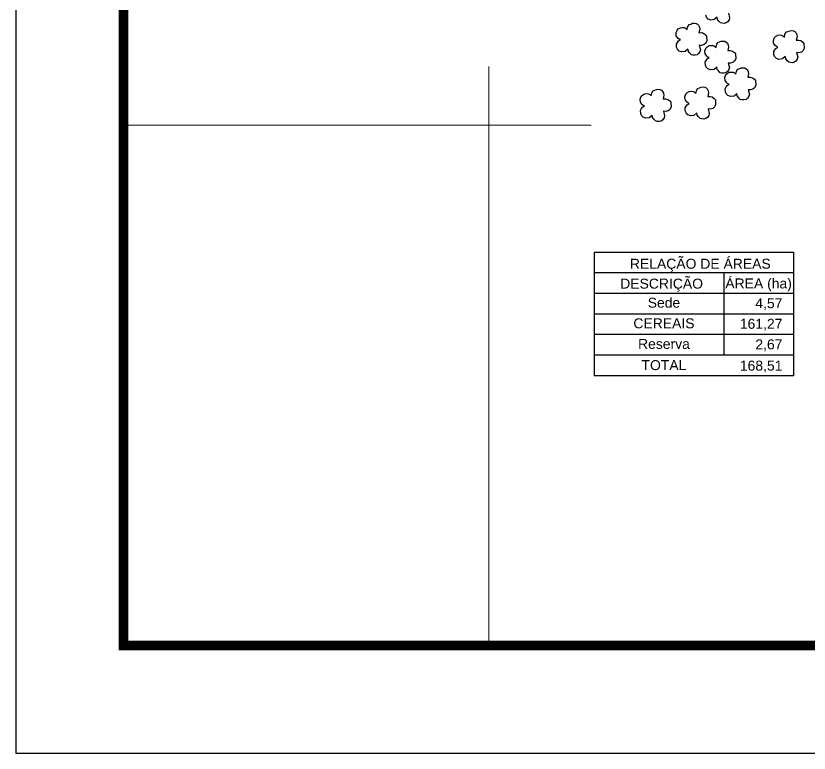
# Model space of a CAD drawing. Header units: inches. Extents: x 729142 to 736360, y 7830028 to 7835131.
# Drawn here: x 729142 to 730933, y 7830028 to 7831692 of the extents above; entities that cross this region are included whole.
import ezdxf
from ezdxf.enums import TextEntityAlignment as Align

# ---------------------------------------------------------------- set-up
doc = ezdxf.new("R2010")
doc.units = ezdxf.units.IN
doc.header["$MEASUREMENT"] = 0
doc.linetypes.add('CONTINUO', pattern=[0])
doc.linetypes.add('LIN0', pattern=[0])
doc.layers.add('GRID', color=4, linetype='Continuous', lineweight=13)
for name, color, linetype in [('MARGEM', 7, 'CONTINUO'), ('MATO', 7, 'Continuous'), ('QUADRO', 7, 'Continuous')]:
    doc.layers.add(name, color=color, linetype=linetype)
doc.styles.add('ARIAL', font='arial.ttf', dxfattribs={"height": 10})

msp = doc.modelspace()

# ---------------------------------------------------------------- linework, layer by layer
at = {"layer": 'GRID', "color": 134}
for points in [[(730210, 7830270.7), (730210, 7831577.3)], [(729385.4, 7831445), (730440.6, 7831445)]]:
    msp.add_lwpolyline(points, dxfattribs=at)
at = {"layer": 'MARGEM', "color": 174, "linetype": 'LIN0', "flags": 128}
msp.add_lwpolyline([(736359.5, 7835130.7), (729142.4, 7835130.7), (729142.4, 7830027.7), (736359.5, 7830027.7)], close=True, dxfattribs=at)
at = {"layer": 'MARGEM', "color": 174, "linetype": 'LIN0', "const_width": 22.1, "flags": 128}
msp.add_lwpolyline([(736116.5, 7834887.7), (729385.4, 7834887.7), (729385.4, 7830270.7), (736116.5, 7830270.7)], close=True, dxfattribs=at)
at = {"layer": 'MATO', "color": 94, "linetype": 'CONTINUO'}
for points in [[(730725.1, 7831688.5, -560.1), (730718.8, 7831683.2, -560.1), (730710.8, 7831682.3, -560.1), (730705.1, 7831684.5, -560.1), (730701.1, 7831688.5, -560.1), (730699.4, 7831693, -560.1)], [(730750.7, 7831697.8, -560.1), (730753.4, 7831687.3, -560.1), (730752.2, 7831682.9, -560.1), (730749.2, 7831678.6, -560.1), (730745.8, 7831675.9, -560.1), (730741.1, 7831674.8, -560.1), (730736.4, 7831675.1, -560.1), (730732.9, 7831676.1, -560.1), (730728.9, 7831680, -560.1), (730726.1, 7831683.6, -560.1), (730725.3, 7831689, -560.1)], [(730659.3, 7831616.4, -560.1), (730653, 7831611.1, -560.1), (730645, 7831610.2, -560.1), (730639.3, 7831612.4, -560.1), (730635.3, 7831616.4, -560.1), (730633.6, 7831620.9, -560.1), (730633.2, 7831627.6, -560.1), (730635.3, 7831631.8, -560.1), (730637.6, 7831635, -560.1), (730642.2, 7831638.1, -560.1), (730639.3, 7831639, -560.1), (730636.4, 7831641.4, -560.1), (730633, 7831646.7, -560.1), (730632.4, 7831653.1, -560.1), (730634.9, 7831659.7, -560.1), (730637.4, 7831662.1, -560.1), (730642.1, 7831665, -560.1), (730647, 7831665.6, -560.1), (730651, 7831665.1, -560.1), (730654.1, 7831663.6, -560.1), (730657.5, 7831660.6, -560.1), (730658.5, 7831666.4, -560.1), (730659.4, 7831668.7, -560.1), (730661.9, 7831671.9, -560.1), (730665.7, 7831673.3, -560.1), (730669.4, 7831675, -560.1), (730673.6, 7831675.4, -560.1), (730677.5, 7831674.8, -560.1), (730680.7, 7831673.1, -560.1), (730683.1, 7831670.5, -560.1), (730685.2, 7831666.4, -560.1), (730686, 7831661.9, -560.1), (730684.1, 7831653.7, -560.1), (730689.8, 7831653.8, -560.1), (730694.5, 7831652.7, -560.1), (730699, 7831649.2, -560.1), (730701.4, 7831646.3, -560.1), (730702.1, 7831635.1, -560.1), (730699.4, 7831630.1, -560.1), (730695.7, 7831626.8, -560.1), (730690, 7831625.2, -560.1), (730684.9, 7831625.7, -560.1), (730687.6, 7831615.2, -560.1), (730686.4, 7831610.7, -560.1), (730683.4, 7831606.5, -560.1), (730680, 7831603.8, -560.1), (730675.3, 7831602.7, -560.1), (730670.6, 7831603, -560.1), (730667.1, 7831604, -560.1), (730663, 7831607.9, -560.1), (730660.3, 7831611.5, -560.1), (730659.5, 7831616.9, -560.1)], [(730878.9, 7831599.7, -560.1), (730872.6, 7831594.5, -560.1), (730864.7, 7831593.5, -560.1), (730859, 7831595.7, -560.1), (730854.9, 7831599.7, -560.1), (730853.3, 7831604.3, -560.1), (730852.8, 7831611, -560.1), (730855, 7831615.2, -560.1), (730857.3, 7831618.3, -560.1), (730861.9, 7831621.4, -560.1), (730859, 7831622.4, -560.1), (730856.1, 7831624.8, -560.1), (730852.7, 7831630.1, -560.1), (730852.1, 7831636.5, -560.1), (730854.5, 7831643.1, -560.1), (730857.1, 7831645.5, -560.1), (730861.8, 7831648.3, -560.1), (730866.7, 7831649, -560.1), (730870.6, 7831648.4, -560.1), (730873.7, 7831647, -560.1), (730877.2, 7831643.9, -560.1), (730878.2, 7831649.8, -560.1), (730879, 7831652.1, -560.1), (730881.6, 7831655.3, -560.1), (730885.4, 7831656.7, -560.1), (730889.1, 7831658.3, -560.1), (730893.3, 7831658.7, -560.1), (730897.2, 7831658.2, -560.1), (730900.4, 7831656.5, -560.1), (730902.8, 7831653.9, -560.1), (730904.8, 7831649.8, -560.1), (730905.7, 7831645.2, -560.1), (730903.8, 7831637.1, -560.1), (730909.5, 7831637.2, -560.1), (730914.2, 7831636, -560.1), (730918.6, 7831632.5, -560.1), (730921.1, 7831629.7, -560.1), (730921.8, 7831618.5, -560.1), (730919, 7831613.5, -560.1), (730915.4, 7831610.1, -560.1), (730909.6, 7831608.6, -560.1), (730904.6, 7831609, -560.1), (730907.3, 7831598.6, -560.1), (730906, 7831594.1, -560.1), (730903, 7831589.8, -560.1), (730899.7, 7831587.2, -560.1), (730895, 7831586, -560.1), (730890.3, 7831586.3, -560.1), (730886.7, 7831587.3, -560.1), (730882.7, 7831591.3, -560.1), (730880, 7831594.9, -560.1), (730879.1, 7831600.3, -560.1)], [(730724.4, 7831575.9, -560.1), (730718.1, 7831570.6, -560.1), (730710.1, 7831569.7, -560.1), (730704.4, 7831571.9, -560.1), (730700.4, 7831575.9, -560.1), (730698.7, 7831580.4, -560.1), (730698.3, 7831587.1, -560.1), (730700.4, 7831591.3, -560.1), (730702.7, 7831594.5, -560.1), (730707.3, 7831597.6, -560.1), (730704.4, 7831598.5, -560.1), (730701.5, 7831600.9, -560.1), (730698.1, 7831606.2, -560.1), (730697.5, 7831612.6, -560.1), (730700, 7831619.2, -560.1), (730702.5, 7831621.6, -560.1), (730707.2, 7831624.5, -560.1), (730712.1, 7831625.1, -560.1), (730716.1, 7831624.6, -560.1), (730719.2, 7831623.1, -560.1), (730722.6, 7831620.1, -560.1), (730723.6, 7831625.9, -560.1), (730724.5, 7831628.2, -560.1), (730727, 7831631.5, -560.1), (730730.8, 7831632.8, -560.1), (730734.5, 7831634.5, -560.1), (730738.7, 7831634.9, -560.1), (730742.6, 7831634.3, -560.1), (730745.8, 7831632.6, -560.1), (730748.2, 7831630.1, -560.1), (730750.3, 7831625.9, -560.1), (730751.1, 7831621.4, -560.1), (730749.2, 7831613.2, -560.1), (730754.9, 7831613.3, -560.1), (730759.6, 7831612.2, -560.1), (730764.1, 7831608.7, -560.1), (730766.5, 7831605.8, -560.1), (730767.2, 7831594.6, -560.1), (730764.5, 7831589.6, -560.1), (730760.8, 7831586.3, -560.1), (730755.1, 7831584.7, -560.1), (730750, 7831585.2, -560.1), (730752.7, 7831574.7, -560.1), (730751.5, 7831570.3, -560.1), (730748.5, 7831566, -560.1), (730745.1, 7831563.3, -560.1), (730740.4, 7831562.2, -560.1), (730735.7, 7831562.5, -560.1), (730732.2, 7831563.5, -560.1), (730728.1, 7831567.4, -560.1), (730725.4, 7831571, -560.1), (730724.6, 7831576.4, -560.1)], [(730769.5, 7831515.7, -560.1), (730763.2, 7831510.5, -560.1), (730755.2, 7831509.5, -560.1), (730749.5, 7831511.8, -560.1), (730745.5, 7831515.7, -560.1), (730743.8, 7831520.3, -560.1), (730743.4, 7831527, -560.1), (730745.6, 7831531.2, -560.1), (730747.9, 7831534.3, -560.1), (730752.5, 7831537.5, -560.1), (730749.5, 7831538.4, -560.1), (730746.7, 7831540.8, -560.1), (730743.3, 7831546.1, -560.1), (730742.6, 7831552.5, -560.1), (730745.1, 7831559.1, -560.1), (730747.7, 7831561.5, -560.1), (730752.4, 7831564.3, -560.1), (730757.3, 7831565, -560.1), (730761.2, 7831564.4, -560.1), (730764.3, 7831563, -560.1), (730767.7, 7831560, -560.1), (730768.7, 7831565.8, -560.1), (730769.6, 7831568.1, -560.1), (730772.2, 7831571.3, -560.1), (730776, 7831572.7, -560.1), (730779.7, 7831574.3, -560.1), (730783.8, 7831574.7, -560.1), (730787.8, 7831574.2, -560.1), (730791, 7831572.5, -560.1), (730793.3, 7831569.9, -560.1), (730795.4, 7831565.8, -560.1), (730796.2, 7831561.2, -560.1), (730794.3, 7831553.1, -560.1), (730800, 7831553.2, -560.1), (730804.8, 7831552, -560.1), (730809.2, 7831548.5, -560.1), (730811.7, 7831545.7, -560.1), (730812.3, 7831534.5, -560.1), (730809.6, 7831529.5, -560.1), (730805.9, 7831526.1, -560.1), (730800.2, 7831524.6, -560.1), (730795.2, 7831525, -560.1), (730797.8, 7831514.6, -560.1), (730796.6, 7831510.1, -560.1), (730793.6, 7831505.9, -560.1), (730790.3, 7831503.2, -560.1), (730785.5, 7831502, -560.1), (730780.8, 7831502.3, -560.1), (730777.3, 7831503.3, -560.1), (730773.3, 7831507.3, -560.1), (730770.5, 7831510.9, -560.1), (730769.7, 7831516.3, -560.1)], [(730679, 7831472.5, -560.1), (730672.7, 7831467.2, -560.1), (730664.7, 7831466.3, -560.1), (730659, 7831468.5, -560.1), (730655, 7831472.5, -560.1), (730653.3, 7831477, -560.1), (730652.9, 7831483.8, -560.1), (730655, 7831488, -560.1), (730657.3, 7831491.1, -560.1), (730661.9, 7831494.2, -560.1), (730659, 7831495.2, -560.1), (730656.1, 7831497.5, -560.1), (730652.7, 7831502.9, -560.1), (730652.1, 7831509.3, -560.1), (730654.6, 7831515.9, -560.1), (730657.1, 7831518.3, -560.1), (730661.8, 7831521.1, -560.1), (730666.7, 7831521.8, -560.1), (730670.7, 7831521.2, -560.1), (730673.8, 7831519.8, -560.1), (730677.2, 7831516.7, -560.1), (730678.2, 7831522.5, -560.1), (730679.1, 7831524.9, -560.1), (730681.6, 7831528.1, -560.1), (730685.4, 7831529.5, -560.1), (730689.1, 7831531.1, -560.1), (730693.3, 7831531.5, -560.1), (730697.2, 7831531, -560.1), (730700.4, 7831529.3, -560.1), (730702.8, 7831526.7, -560.1), (730704.9, 7831522.6, -560.1), (730705.7, 7831518, -560.1), (730703.8, 7831509.9, -560.1), (730709.5, 7831510, -560.1), (730714.2, 7831508.8, -560.1), (730718.7, 7831505.3, -560.1), (730721.1, 7831502.5, -560.1), (730721.8, 7831491.3, -560.1), (730719.1, 7831486.3, -560.1), (730715.4, 7831482.9, -560.1), (730709.7, 7831481.4, -560.1), (730704.6, 7831481.8, -560.1), (730707.3, 7831471.4, -560.1), (730706.1, 7831466.9, -560.1), (730703.1, 7831462.6, -560.1), (730699.7, 7831460, -560.1), (730695, 7831458.8, -560.1), (730690.3, 7831459.1, -560.1), (730686.8, 7831460.1, -560.1), (730682.7, 7831464.1, -560.1), (730680, 7831467.6, -560.1), (730679.1, 7831473.1, -560.1)], [(730578.2, 7831467, -560.1), (730572, 7831461.7, -560.1), (730564, 7831460.8, -560.1), (730558.3, 7831463, -560.1), (730554.3, 7831467, -560.1), (730552.6, 7831471.5, -560.1), (730552.1, 7831478.2, -560.1), (730554.3, 7831482.4, -560.1), (730556.6, 7831485.6, -560.1), (730561.2, 7831488.7, -560.1), (730558.3, 7831489.6, -560.1), (730555.4, 7831492, -560.1), (730552, 7831497.3, -560.1), (730551.4, 7831503.7, -560.1), (730553.8, 7831510.3, -560.1), (730556.4, 7831512.7, -560.1), (730561.1, 7831515.6, -560.1), (730566, 7831516.2, -560.1), (730570, 7831515.7, -560.1), (730573.1, 7831514.2, -560.1), (730576.5, 7831511.2, -560.1), (730577.5, 7831517, -560.1), (730578.4, 7831519.3, -560.1), (730580.9, 7831522.6, -560.1), (730584.7, 7831523.9, -560.1), (730588.4, 7831525.6, -560.1), (730592.6, 7831526, -560.1), (730596.5, 7831525.4, -560.1), (730599.7, 7831523.7, -560.1), (730602.1, 7831521.1, -560.1), (730604.2, 7831517, -560.1), (730605, 7831512.5, -560.1), (730603.1, 7831504.3, -560.1), (730608.8, 7831504.4, -560.1), (730613.5, 7831503.3, -560.1), (730618, 7831499.8, -560.1), (730620.4, 7831496.9, -560.1), (730621.1, 7831485.7, -560.1), (730618.3, 7831480.7, -560.1), (730614.7, 7831477.4, -560.1), (730609, 7831475.8, -560.1), (730603.9, 7831476.3, -560.1), (730606.6, 7831465.8, -560.1), (730605.4, 7831461.3, -560.1), (730602.3, 7831457.1, -560.1), (730599, 7831454.4, -560.1), (730594.3, 7831453.3, -560.1), (730589.6, 7831453.6, -560.1), (730586.1, 7831454.6, -560.1), (730582, 7831458.5, -560.1), (730579.3, 7831462.1, -560.1), (730578.4, 7831467.5, -560.1)]]:
    msp.add_polyline3d(points, dxfattribs=at)
at = {"layer": 'QUADRO'}
for p, q in [((730447.6, 7831158.2), (730897.2, 7831158.2)), ((730447.6, 7831158.2), (730447.6, 7831018.8)), ((730897.2, 7831158.2), (730897.2, 7831018.8)), ((730897.2, 7831111.7), (730447.6, 7831111.7)), ((730739.9, 7831111.7), (730739.9, 7831018.8)), ((730897.2, 7831065.3), (730447.6, 7831065.3)), ((730447.6, 7831018.8), (730447.6, 7830925.8)), ((730897.2, 7831018.8), (730447.6, 7831018.8)), ((730897.2, 7831018.8), (730447.6, 7831018.8)), ((730739.9, 7831018.8), (730739.9, 7830925.8)), ((730897.2, 7831018.8), (730897.2, 7830925.8)), ((730897.2, 7830972.3), (730447.6, 7830972.3)), ((730447.6, 7830925.8), (730447.6, 7830879.3)), ((730897.2, 7830925.8), (730447.6, 7830925.8)), ((730897.2, 7830925.8), (730897.2, 7830879.3)), ((730897.2, 7830879.3), (730447.6, 7830879.3))]:
    msp.add_line(p, q, dxfattribs=at).dxf.unprotected_set("ltscale", 0)

# ---------------------------------------------------------------- texts
at = {"layer": 'QUADRO', "style": 'ARIAL'}
for s, p in [('RELAÇÃO DE ÁREAS', (730528.2, 7831121)), ('ÁREA (ha)', (730743.6, 7831076.6))]:
    e = msp.add_text(s, height=22.5, dxfattribs=at)
    e.set_placement(p)
    e.dxf.unprotected_set("ltscale", 0)
for s, p in [('DESCRIÇÃO', (730599.8, 7831087.4)), ('Sede', (730605.1, 7831044.3)), ('CEREAIS', (730605.1, 7830997.8)), ('Reserva', (730605.1, 7830951.3)), ('TOTAL', (730605.1, 7830903.4))]:
    e = msp.add_text(s, height=22.5, dxfattribs=at)
    e.set_placement(p, align=Align.MIDDLE_CENTER)
    e.dxf.unprotected_set("ltscale", 0)
for s, p in [('4,57', (730872.5, 7831032)), ('161,27', (730872.5, 7830985.5)), ('2,67', (730872.5, 7830939)), ('168,51', (730872.5, 7830891.1))]:
    e = msp.add_text(s, height=22.5, dxfattribs=at)
    e.set_placement(p, align=Align.RIGHT)
    e.dxf.unprotected_set("ltscale", 0)

doc.saveas('drawing.dxf')
